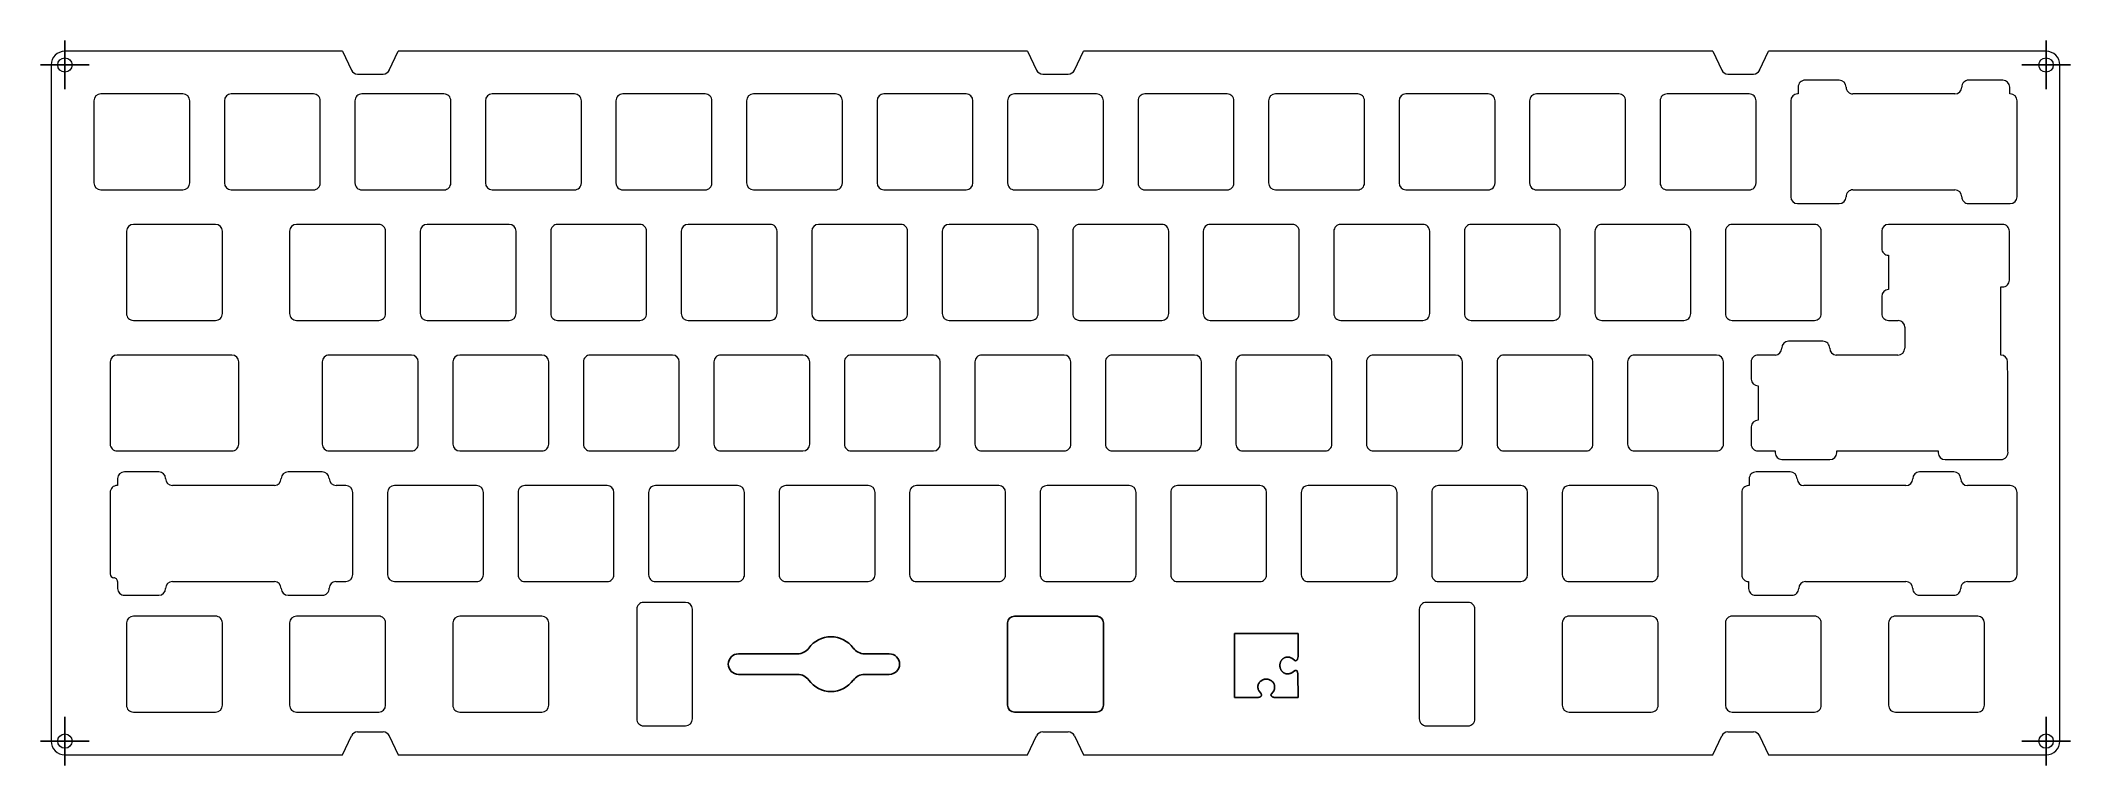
# Model space of a CAD drawing. Header units: millimetres. Extents: x 166 to 462, y 234 to 340.
import ezdxf

# ---------------------------------------------------------------- set-up
doc = ezdxf.new("R2010")
doc.units = ezdxf.units.MM
doc.header["$LTSCALE"] = 2
doc.layers.add('1轮廓实线层', color=7, linetype='Continuous', lineweight=70)
doc.layers.add('图框', color=7, linetype='Continuous')

# ---------------------------------------------------------------- blocks, each defined once
blk = doc.blocks.new('SW_CENTERMARKSYMBOL_0')
at = {"layer": '图框', "color": 0}
for p, q in [((0, 2.5), (0, 3.55)), ((-2.5, 0), (-3.55, 0)), ((0, 0), (-2.5, 0)), ((0, 0), (0, 2.5)), ((0, 0), (0, -2.5)), ((0, 0), (2.5, 0)), ((2.5, 0), (3.55, 0)), ((0, -2.5), (0, -3.55))]:
    blk.add_line(p, q, dxfattribs=at)
blk = doc.blocks.new('SW_CENTERMARKSYMBOL_1')
at = {"layer": '图框', "color": 0}
for p, q in [((0, 2.5), (0, 3.55)), ((-2.5, 0), (-3.55, 0)), ((0, 0), (-2.5, 0)), ((0, 0), (0, 2.5)), ((0, 0), (0, -2.5)), ((0, 0), (2.5, 0)), ((2.5, 0), (3.55, 0)), ((0, -2.5), (0, -3.55))]:
    blk.add_line(p, q, dxfattribs=at)
blk = doc.blocks.new('SW_CENTERMARKSYMBOL_2')
at = {"layer": '图框', "color": 0}
for p, q in [((0, 2.5), (0, 3.55)), ((-2.5, 0), (-3.55, 0)), ((0, 0), (-2.5, 0)), ((0, 0), (0, 2.5)), ((0, 0), (0, -2.5)), ((0, 0), (2.5, 0)), ((2.5, 0), (3.55, 0)), ((0, -2.5), (0, -3.55))]:
    blk.add_line(p, q, dxfattribs=at)
blk = doc.blocks.new('SW_CENTERMARKSYMBOL_3')
at = {"layer": '图框', "color": 0}
for p, q in [((0, 2.5), (0, 3.55)), ((-2.5, 0), (-3.55, 0)), ((0, 0), (-2.5, 0)), ((0, 0), (0, 2.5)), ((0, 0), (0, -2.5)), ((0, 0), (2.5, 0)), ((2.5, 0), (3.55, 0)), ((0, -2.5), (0, -3.55))]:
    blk.add_line(p, q, dxfattribs=at)

msp = doc.modelspace()

# ---------------------------------------------------------------- linework, layer by layer
at = {"color": 7, "linetype": 'Continuous', "lineweight": 15}
for p, q in [((210.09, 338.58), (169.59, 338.58)), ((210.09, 338.58), (211.4, 335.83)), ((216.94, 335.83), (218.25, 338.58)), ((310.09, 338.58), (218.25, 338.58)), ((310.09, 338.58), (311.4, 335.83)), ((316.94, 335.83), (318.25, 338.58)), ((410.09, 338.58), (318.25, 338.58)), ((410.09, 338.58), (411.4, 335.83)), ((416.94, 335.83), (418.25, 338.58)), ((458.74, 338.58), (418.25, 338.58)), ((167.59, 336.58), (167.59, 237.93)), ((212.3, 335.26), (216.04, 335.26)), ((312.3, 335.26), (316.04, 335.26)), ((412.3, 335.26), (416.04, 335.26)), ((460.74, 237.93), (460.74, 336.58)), ((186.82, 332.36), (174.82, 332.36)), ((205.87, 332.36), (193.87, 332.36)), ((224.92, 332.36), (212.92, 332.36)), ((243.97, 332.36), (231.97, 332.36)), ((263.02, 332.36), (251.02, 332.36)), ((282.07, 332.36), (270.07, 332.36)), ((301.12, 332.36), (289.12, 332.36)), ((320.17, 332.36), (308.17, 332.36)), ((339.22, 332.36), (327.22, 332.36)), ((358.27, 332.36), (346.27, 332.36)), ((377.32, 332.36), (365.32, 332.36)), ((396.37, 332.36), (384.37, 332.36)), ((415.42, 332.36), (403.42, 332.36)), ((422.56, 332.36), (422.47, 332.36)), ((422.56, 333.36), (422.56, 332.36)), ((428.56, 334.36), (423.56, 334.36)), ((445.43, 332.36), (430.56, 332.36)), ((452.43, 334.36), (447.43, 334.36)), ((453.43, 332.36), (453.43, 333.36)), ((453.52, 332.36), (453.43, 332.36)), ((173.82, 331.36), (173.82, 319.36)), ((187.82, 319.36), (187.82, 331.36)), ((192.87, 331.36), (192.87, 319.36)), ((206.87, 319.36), (206.87, 331.36)), ((211.92, 331.36), (211.92, 319.36)), ((225.92, 319.36), (225.92, 331.36)), ((230.97, 331.36), (230.97, 319.36)), ((244.97, 319.36), (244.97, 331.36)), ((250.02, 331.36), (250.02, 319.36)), ((264.02, 319.36), (264.02, 331.36)), ((269.07, 331.36), (269.07, 319.36)), ((283.07, 319.36), (283.07, 331.36)), ((288.12, 331.36), (288.12, 319.36)), ((302.12, 319.36), (302.12, 331.36)), ((307.17, 331.36), (307.17, 319.36)), ((321.17, 319.36), (321.17, 331.36)), ((326.22, 331.36), (326.22, 319.36)), ((340.22, 319.36), (340.22, 331.36)), ((345.27, 331.36), (345.27, 319.36)), ((359.27, 319.36), (359.27, 331.36)), ((364.32, 331.36), (364.32, 319.36)), ((378.32, 319.36), (378.32, 331.36)), ((383.37, 331.36), (383.37, 319.36)), ((397.37, 319.36), (397.37, 331.36)), ((402.42, 331.36), (402.42, 319.36)), ((416.42, 319.36), (416.42, 331.36)), ((421.47, 331.36), (421.47, 317.36)), ((454.52, 317.36), (454.52, 331.36)), ((174.82, 318.36), (186.82, 318.36)), ((193.87, 318.36), (205.87, 318.36)), ((212.92, 318.36), (224.92, 318.36)), ((231.97, 318.36), (243.97, 318.36)), ((251.02, 318.36), (263.02, 318.36)), ((270.07, 318.36), (282.07, 318.36)), ((289.12, 318.36), (301.12, 318.36)), ((308.17, 318.36), (320.17, 318.36)), ((327.22, 318.36), (339.22, 318.36)), ((346.27, 318.36), (358.27, 318.36)), ((365.32, 318.36), (377.32, 318.36)), ((384.37, 318.36), (396.37, 318.36)), ((403.42, 318.36), (415.42, 318.36)), ((430.56, 318.36), (445.43, 318.36)), ((422.47, 316.36), (428.56, 316.36)), ((447.43, 316.36), (453.52, 316.36)), ((178.58, 312.31), (178.58, 300.31)), ((191.58, 313.31), (179.58, 313.31)), ((192.58, 300.31), (192.58, 312.31)), ((202.39, 312.31), (202.39, 300.31)), ((215.39, 313.31), (203.39, 313.31)), ((216.39, 300.31), (216.39, 312.31)), ((221.44, 312.31), (221.44, 300.31)), ((234.44, 313.31), (222.44, 313.31)), ((235.44, 300.31), (235.44, 312.31)), ((240.49, 312.31), (240.49, 300.31)), ((253.49, 313.31), (241.49, 313.31)), ((254.49, 300.31), (254.49, 312.31)), ((259.54, 312.31), (259.54, 300.31)), ((272.54, 313.31), (260.54, 313.31)), ((273.54, 300.31), (273.54, 312.31)), ((278.59, 312.31), (278.59, 300.31)), ((291.59, 313.31), (279.59, 313.31)), ((292.59, 300.31), (292.59, 312.31)), ((297.64, 312.31), (297.64, 300.31)), ((310.64, 313.31), (298.64, 313.31)), ((311.64, 300.31), (311.64, 312.31)), ((316.69, 312.31), (316.69, 300.31)), ((329.69, 313.31), (317.69, 313.31)), ((330.69, 300.31), (330.69, 312.31)), ((335.74, 312.31), (335.74, 300.31)), ((348.74, 313.31), (336.74, 313.31)), ((349.74, 300.31), (349.74, 312.31)), ((354.79, 312.31), (354.79, 300.31)), ((367.79, 313.31), (355.79, 313.31)), ((368.79, 300.31), (368.79, 312.31)), ((373.84, 312.31), (373.84, 300.31)), ((386.84, 313.31), (374.84, 313.31)), ((387.84, 300.31), (387.84, 312.31)), ((392.89, 312.31), (392.89, 300.31)), ((405.89, 313.31), (393.89, 313.31)), ((406.89, 300.31), (406.89, 312.31)), ((411.94, 312.31), (411.94, 300.31)), ((424.94, 313.31), (412.94, 313.31)), ((425.94, 300.31), (425.94, 312.31)), ((434.76, 312.31), (434.76, 309.81)), ((442.91, 313.31), (435.76, 313.31)), ((448.76, 313.31), (442.91, 313.31)), ((452.39, 313.31), (448.8, 313.31)), ((453.39, 305.19), (453.39, 312.31)), ((435.76, 308.81), (435.76, 303.81)), ((434.76, 302.81), (434.75, 300.31)), ((452.13, 294.26), (452.14, 304.19)), ((452.14, 304.19), (452.39, 304.19)), ((179.58, 299.31), (191.58, 299.31)), ((203.39, 299.31), (215.39, 299.31)), ((222.44, 299.31), (234.44, 299.31)), ((241.49, 299.31), (253.49, 299.31)), ((260.54, 299.31), (272.54, 299.31)), ((279.59, 299.31), (291.59, 299.31)), ((298.64, 299.31), (310.64, 299.31)), ((317.69, 299.31), (329.69, 299.31)), ((336.74, 299.31), (348.74, 299.31)), ((355.79, 299.31), (367.79, 299.31)), ((374.84, 299.31), (386.84, 299.31)), ((393.89, 299.31), (405.89, 299.31)), ((412.94, 299.31), (424.94, 299.31)), ((435.75, 299.31), (436.71, 299.31)), ((436.76, 299.31), (437.18, 299.31)), ((426.17, 296.26), (421.17, 296.26)), ((438.13, 298.31), (438.13, 295.26)), ((193.96, 294.26), (177.2, 294.26)), ((220.16, 294.26), (208.16, 294.26)), ((239.21, 294.26), (227.21, 294.26)), ((258.26, 294.26), (246.26, 294.26)), ((277.31, 294.26), (265.31, 294.26)), ((296.36, 294.26), (284.36, 294.26)), ((315.41, 294.26), (303.41, 294.26)), ((334.46, 294.26), (322.46, 294.26)), ((353.51, 294.26), (341.51, 294.26)), ((372.56, 294.26), (360.56, 294.26)), ((391.61, 294.26), (379.61, 294.26)), ((410.66, 294.26), (398.66, 294.26)), ((419.23, 294.26), (416.7, 294.26)), ((437.13, 294.26), (428.12, 294.26)), ((176.2, 293.26), (176.2, 281.26)), ((194.96, 281.26), (194.96, 293.26)), ((207.16, 293.26), (207.16, 281.26)), ((221.16, 281.26), (221.16, 293.26)), ((226.21, 293.26), (226.21, 281.26)), ((240.21, 281.26), (240.21, 293.26)), ((245.26, 293.26), (245.26, 281.26)), ((259.26, 281.26), (259.26, 293.26)), ((264.31, 293.26), (264.31, 281.26)), ((278.31, 281.26), (278.31, 293.26)), ((283.36, 293.26), (283.36, 281.26)), ((297.36, 281.26), (297.36, 293.26)), ((302.41, 293.26), (302.41, 281.26)), ((316.41, 281.26), (316.41, 293.26)), ((321.46, 293.26), (321.46, 281.26)), ((335.46, 281.26), (335.46, 293.26)), ((340.51, 293.26), (340.51, 281.26)), ((354.51, 281.26), (354.51, 293.26)), ((359.56, 293.26), (359.56, 281.26)), ((373.56, 281.26), (373.56, 293.26)), ((378.61, 293.26), (378.61, 281.26)), ((392.61, 281.26), (392.61, 293.26)), ((397.66, 293.26), (397.66, 281.26)), ((411.66, 281.26), (411.66, 293.26)), ((415.7, 293.26), (415.7, 290.76)), ((453.18, 290.73), (453.13, 293.26)), ((453.17, 280.26), (453.18, 290.73)), ((416.7, 289.76), (416.7, 284.76)), ((415.7, 283.76), (415.7, 281.26)), ((177.2, 280.26), (193.96, 280.26)), ((208.16, 280.26), (220.16, 280.26)), ((227.21, 280.26), (239.21, 280.26)), ((246.26, 280.26), (258.26, 280.26)), ((265.31, 280.26), (277.31, 280.26)), ((284.36, 280.26), (296.36, 280.26)), ((303.41, 280.26), (315.41, 280.26)), ((322.46, 280.26), (334.46, 280.26)), ((341.51, 280.26), (353.51, 280.26)), ((360.56, 280.26), (372.56, 280.26)), ((379.61, 280.26), (391.61, 280.26)), ((398.66, 280.26), (410.66, 280.26)), ((416.7, 280.26), (417.65, 280.26)), ((417.71, 280.26), (419.2, 280.26)), ((419.2, 280.26), (419.2, 280.01)), ((420.2, 279.01), (427.2, 279)), ((428.2, 280), (428.2, 280.26)), ((428.2, 280.26), (443.01, 280.26)), ((443.01, 280.26), (443.01, 280)), ((444.01, 279), (452.13, 279)), ((177.29, 276.22), (177.29, 275.22)), ((183.29, 277.22), (178.29, 277.22)), ((207.16, 277.22), (202.16, 277.22)), ((415.41, 276.21), (415.41, 275.21)), ((421.41, 277.21), (416.41, 277.21)), ((445.29, 277.21), (440.29, 277.21)), ((176.2, 274.22), (176.2, 262.31)), ((177.29, 275.22), (177.2, 275.22)), ((200.16, 275.22), (185.29, 275.22)), ((210.61, 275.22), (209.16, 275.22)), ((211.61, 262.22), (211.61, 274.22)), ((216.68, 274.21), (216.68, 262.21)), ((229.68, 275.21), (217.68, 275.21)), ((230.68, 262.21), (230.68, 274.21)), ((235.73, 274.21), (235.73, 262.21)), ((248.73, 275.21), (236.73, 275.21)), ((249.73, 262.21), (249.73, 274.21)), ((254.78, 274.21), (254.78, 262.21)), ((267.78, 275.21), (255.78, 275.21)), ((268.78, 262.21), (268.78, 274.21)), ((273.83, 274.21), (273.83, 262.21)), ((286.83, 275.21), (274.83, 275.21)), ((287.83, 262.21), (287.83, 274.21)), ((292.88, 274.21), (292.88, 262.21)), ((305.88, 275.21), (293.88, 275.21)), ((306.88, 262.21), (306.88, 274.21)), ((311.93, 274.21), (311.93, 262.21)), ((324.93, 275.21), (312.93, 275.21)), ((325.93, 262.21), (325.93, 274.21)), ((330.98, 274.21), (330.98, 262.21)), ((343.98, 275.21), (331.98, 275.21)), ((344.98, 262.21), (344.98, 274.21)), ((350.03, 274.21), (350.03, 262.21)), ((363.03, 275.21), (351.03, 275.21)), ((364.03, 262.21), (364.03, 274.21)), ((369.08, 274.21), (369.08, 262.21)), ((382.08, 275.21), (370.08, 275.21)), ((383.08, 262.21), (383.08, 274.21)), ((388.13, 274.21), (388.13, 262.21)), ((401.13, 275.21), (389.13, 275.21)), ((402.13, 262.21), (402.13, 274.21)), ((414.32, 274.21), (414.32, 262.21)), ((415.41, 275.21), (415.33, 275.21)), ((438.29, 275.21), (423.41, 275.21)), ((453.52, 275.21), (447.29, 275.21)), ((454.52, 262.21), (454.52, 274.21)), ((177.29, 261.22), (177.29, 260.21)), ((185.29, 261.21), (200.16, 261.21)), ((209.15, 261.22), (210.61, 261.22)), ((217.68, 261.21), (229.68, 261.21)), ((236.73, 261.21), (248.73, 261.21)), ((255.78, 261.21), (267.78, 261.21)), ((274.83, 261.21), (286.83, 261.21)), ((293.88, 261.21), (305.88, 261.21)), ((312.93, 261.21), (324.93, 261.21)), ((331.98, 261.21), (343.98, 261.21)), ((351.03, 261.21), (363.03, 261.21)), ((370.08, 261.21), (382.08, 261.21)), ((389.13, 261.21), (401.13, 261.21)), ((415.33, 261.21), (415.33, 260.21)), ((423.65, 261.21), (436.85, 261.21)), ((436.85, 261.21), (438.29, 261.21)), ((447.29, 261.21), (453.52, 261.21)), ((178.29, 259.21), (183.29, 259.21)), ((202.16, 259.21), (207.16, 259.21)), ((260.17, 258.16), (254.05, 258.16)), ((374.39, 258.16), (368.27, 258.16)), ((416.32, 259.21), (421.65, 259.21)), ((440.29, 259.21), (445.29, 259.21)), ((178.58, 255.16), (178.58, 243.16)), ((191.58, 256.16), (179.58, 256.16)), ((192.58, 243.16), (192.58, 255.16)), ((202.39, 255.16), (202.39, 243.16)), ((215.39, 256.16), (203.39, 256.16)), ((216.39, 243.16), (216.39, 255.16)), ((226.21, 255.16), (226.21, 243.16)), ((239.21, 256.16), (227.21, 256.16)), ((240.21, 243.16), (240.21, 255.16)), ((253.05, 257.16), (253.05, 241.16)), ((261.17, 241.16), (261.17, 257.16)), ((307.17, 255.16), (307.17, 243.16)), ((320.17, 256.16), (308.17, 256.16)), ((321.17, 243.16), (321.17, 255.16)), ((367.27, 257.16), (367.27, 241.16)), ((375.39, 241.16), (375.39, 257.16)), ((388.13, 255.16), (388.13, 243.16)), ((401.13, 256.16), (389.13, 256.16)), ((402.13, 243.16), (402.13, 255.16)), ((411.94, 255.16), (411.94, 243.16)), ((424.94, 256.16), (412.94, 256.16)), ((425.94, 243.16), (425.94, 255.16)), ((435.76, 255.16), (435.76, 243.16)), ((448.76, 256.16), (436.76, 256.16)), ((449.76, 243.16), (449.76, 255.16)), ((179.58, 242.16), (191.58, 242.16)), ((203.39, 242.16), (215.39, 242.16)), ((227.21, 242.16), (239.21, 242.16)), ((254.05, 240.16), (260.17, 240.16)), ((308.17, 242.16), (320.17, 242.16)), ((368.27, 240.16), (374.39, 240.16)), ((389.13, 242.16), (401.13, 242.16)), ((412.94, 242.16), (424.94, 242.16)), ((436.76, 242.16), (448.76, 242.16)), ((210.09, 235.93), (211.4, 238.69)), ((212.3, 239.26), (216.04, 239.26)), ((216.94, 238.69), (218.25, 235.93)), ((310.09, 235.93), (311.4, 238.69)), ((312.3, 239.26), (316.04, 239.26)), ((316.94, 238.69), (318.25, 235.93)), ((410.09, 235.93), (411.4, 238.69)), ((412.3, 239.26), (416.04, 239.26)), ((416.94, 238.69), (418.25, 235.93)), ((169.59, 235.93), (210.09, 235.93)), ((218.25, 235.93), (310.09, 235.93)), ((318.25, 235.93), (410.09, 235.93)), ((418.25, 235.93), (458.74, 235.93))]:
    msp.add_line(p, q, dxfattribs=at)
at = {"color": 7, "linetype": 'Continuous', "lineweight": 25}
for p, q in [((307.17, 255.16), (307.17, 243.16)), ((320.17, 256.16), (308.17, 256.16)), ((321.17, 243.16), (321.17, 255.16)), ((276.54, 250.66), (267.91, 250.66)), ((289.91, 250.66), (286.29, 250.66)), ((267.91, 247.66), (276.54, 247.66)), ((286.29, 247.66), (289.91, 247.66)), ((308.17, 242.16), (320.17, 242.16))]:
    msp.add_line(p, q, dxfattribs=at)
at = {"color": 7, "linetype": 'Continuous', "lineweight": 15}
for centre in [(169.59, 336.58), (458.74, 336.58), (169.59, 237.93), (458.74, 237.93)]:
    msp.add_circle(centre, 1.05, dxfattribs=at)
for centre, radius, start, end in [((169.59, 336.58), 2, 90, 180), ((458.74, 336.58), 2, 360, 90), ((212.3, 336.26), 1, 205.3743, 270), ((216.04, 336.26), 1, 270, 334.6257), ((312.3, 336.26), 1, 205.3743, 270), ((316.04, 336.26), 1, 270, 334.6257), ((412.3, 336.26), 1, 205.3743, 270), ((416.04, 336.26), 1, 270, 334.6257), ((174.82, 331.36), 1, 90, 180), ((186.82, 331.36), 1, 0, 90), ((193.87, 331.36), 1, 90.0001, 180), ((205.87, 331.36), 1, 0, 90.0001), ((212.92, 331.36), 1, 89.9999, 180), ((224.92, 331.36), 1, 0, 90.0001), ((231.97, 331.36), 1, 90.0001, 180), ((243.97, 331.36), 1, 0, 90.0001), ((251.02, 331.36), 1, 89.9999, 180), ((263.02, 331.36), 1, 0, 90.0001), ((270.07, 331.36), 1, 90.0003, 180), ((282.07, 331.36), 1, 0, 90.0001), ((289.12, 331.36), 1, 90.0003, 180), ((301.12, 331.36), 1, 0, 89.9993), ((308.17, 331.36), 1, 89.9999, 180), ((320.17, 331.36), 1, 0, 89.9993), ((327.22, 331.36), 1, 89.9999, 180), ((339.22, 331.36), 1, 0, 90.0001), ((346.27, 331.36), 1, 90.0007, 180), ((358.27, 331.36), 1, 0, 90.0001), ((365.32, 331.36), 1, 90.0007, 180), ((377.32, 331.36), 1, 0, 90.0001), ((384.37, 331.36), 1, 89.9999, 180), ((396.37, 331.36), 1, 0, 90.0001), ((403.42, 331.36), 1, 89.9999, 180), ((415.42, 331.36), 1, 0, 90.0001), ((422.47, 331.36), 1, 90.0007, 180), ((423.56, 333.36), 1, 89.9999, 180), ((428.56, 333.36), 1, 360, 89.9997), ((430.56, 333.36), 1, 180, 270.0005), ((445.43, 333.36), 1, 270.0006, 0), ((447.43, 333.36), 1, 89.9992, 180), ((452.43, 333.36), 1, 360, 89.9993), ((453.52, 331.36), 1, 360, 89.9993), ((174.82, 319.36), 1, 180, 270), ((186.82, 319.36), 1, 270, 0), ((193.87, 319.36), 1, 180, 269.9999), ((205.87, 319.36), 1, 269.9999, 0), ((212.92, 319.36), 1, 180, 270.0001), ((224.92, 319.36), 1, 269.9999, 0), ((231.97, 319.36), 1, 180, 269.9999), ((243.97, 319.36), 1, 269.9999, 0), ((251.02, 319.36), 1, 180, 270.0001), ((263.02, 319.36), 1, 269.9999, 0), ((270.07, 319.36), 1, 180, 269.9997), ((282.07, 319.36), 1, 269.9999, 0), ((289.12, 319.36), 1, 180, 269.9997), ((301.12, 319.36), 1, 270.0007, 0), ((308.17, 319.36), 1, 180, 270.0001), ((320.17, 319.36), 1, 270.0007, 0), ((327.22, 319.36), 1, 180, 270.0001), ((339.22, 319.36), 1, 269.9999, 0), ((346.27, 319.36), 1, 180, 269.9993), ((358.27, 319.36), 1, 269.9999, 0), ((365.32, 319.36), 1, 180, 269.9993), ((377.32, 319.36), 1, 269.9999, 0), ((384.37, 319.36), 1, 180, 270.0001), ((396.37, 319.36), 1, 269.9999, 0), ((403.42, 319.36), 1, 180, 270.0001), ((415.42, 319.36), 1, 269.9999, 0), ((422.47, 317.36), 1, 179.9999, 269.9993), ((428.56, 317.36), 1, 270.0003, 0), ((430.56, 317.36), 1, 89.9995, 180), ((445.43, 317.36), 1, 0, 89.9994), ((447.43, 317.36), 1, 180, 270.0008), ((453.52, 317.36), 1, 270.0007, 0.0001), ((179.58, 312.31), 1, 90, 180), ((191.58, 312.31), 1, 360, 90), ((203.39, 312.31), 1, 90, 180), ((215.39, 312.31), 1, 360, 90.0001), ((222.44, 312.31), 1, 90.0001, 180), ((234.44, 312.31), 1, 360, 89.9999), ((241.49, 312.31), 1, 89.9999, 180), ((253.49, 312.31), 1, 360, 90.0001), ((260.54, 312.31), 1, 90.0003, 180), ((272.54, 312.31), 1, 360, 90.0001), ((279.59, 312.31), 1, 90.0003, 180), ((291.59, 312.31), 1, 360, 90.0001), ((298.64, 312.31), 1, 90.0003, 180), ((310.64, 312.31), 1, 360, 90.0001), ((317.69, 312.31), 1, 89.9999, 180), ((329.69, 312.31), 1, 360, 90.0001), ((336.74, 312.31), 1, 89.9999, 180), ((348.74, 312.31), 1, 360, 90.0001), ((355.79, 312.31), 1, 89.9999, 180), ((367.79, 312.31), 1, 360, 90.0001), ((374.84, 312.31), 1, 89.9999, 180), ((386.84, 312.31), 1, 360, 90.0001), ((393.89, 312.31), 1, 89.9999, 180), ((405.89, 312.31), 1, 360, 90.0001), ((412.94, 312.31), 1, 89.9999, 180), ((424.94, 312.31), 1, 360, 90.001), ((435.76, 312.31), 1, 89.9905, 179.9902), ((448.76, 312.31), 1, 87.4229, 89.9987), ((452.39, 312.31), 1, 359.9902, 89.9907), ((435.76, 309.81), 1, 179.9902, 269.9907), ((452.39, 305.19), 1, 269.9888, 359.9902), ((435.76, 302.81), 1, 89.9905, 179.9902), ((179.58, 300.31), 1, 179.9999, 270), ((191.58, 300.31), 1, 270, 0.0001), ((203.39, 300.31), 1, 179.9999, 270), ((215.39, 300.31), 1, 269.9999, 0.0001), ((222.44, 300.31), 1, 179.9999, 269.9999), ((234.44, 300.31), 1, 270.0001, 0.0001), ((241.49, 300.31), 1, 179.9999, 270.0001), ((253.49, 300.31), 1, 269.9999, 0.0001), ((260.54, 300.31), 1, 179.9999, 269.9997), ((272.54, 300.31), 1, 269.9999, 0.0001), ((279.59, 300.31), 1, 179.9999, 269.9997), ((291.59, 300.31), 1, 269.9999, 0.0001), ((298.64, 300.31), 1, 179.9999, 269.9997), ((310.64, 300.31), 1, 269.9999, 0.0001), ((317.69, 300.31), 1, 179.9999, 270.0001), ((329.69, 300.31), 1, 269.9999, 0.0001), ((336.74, 300.31), 1, 179.9999, 270.0001), ((348.74, 300.31), 1, 269.9999, 0.0001), ((355.79, 300.31), 1, 179.9999, 270.0001), ((367.79, 300.31), 1, 269.9999, 0.0001), ((374.84, 300.31), 1, 179.9999, 270.0001), ((386.84, 300.31), 1, 269.9999, 0.0001), ((393.89, 300.31), 1, 179.9999, 270.0001), ((405.89, 300.31), 1, 269.9999, 0.0001), ((412.94, 300.31), 1, 179.9999, 270.0001), ((424.94, 300.31), 1, 269.999, 0.0001), ((435.75, 300.31), 1, 179.9903, 269.9907), ((436.76, 300.31), 1, 267.3549, 269.9974), ((437.13, 298.31), 1, 359.9904, 87.4508), ((421.17, 295.26), 1, 90, 179.9999), ((426.17, 295.26), 1, 0.0001, 90.0002), ((177.2, 293.26), 1, 90, 179.9999), ((193.96, 293.26), 1, 0.0001, 90), ((208.16, 293.26), 1, 89.9999, 179.9999), ((220.16, 293.26), 1, 0.0001, 90.0001), ((227.21, 293.26), 1, 90.0001, 179.9999), ((239.21, 293.26), 1, 0.0001, 90.0001), ((246.26, 293.26), 1, 89.9999, 179.9999), ((258.26, 293.26), 1, 0.0001, 90.0001), ((265.31, 293.26), 1, 89.9999, 179.9999), ((277.31, 293.26), 1, 0.0001, 89.9997), ((284.36, 293.26), 1, 89.9999, 179.9999), ((296.36, 293.26), 1, 0.0001, 89.9997), ((303.41, 293.26), 1, 89.9999, 179.9999), ((315.41, 293.26), 1, 0.0001, 90.0001), ((322.46, 293.26), 1, 89.9999, 179.9999), ((334.46, 293.26), 1, 0.0001, 90.0001), ((341.51, 293.26), 1, 89.9999, 179.9999), ((353.51, 293.26), 1, 0.0001, 90.0001), ((360.56, 293.26), 1, 89.9999, 179.9999), ((372.56, 293.26), 1, 0.0001, 90.0001), ((379.61, 293.26), 1, 89.9999, 179.9999), ((391.61, 293.26), 1, 0.0001, 90.0001), ((398.66, 293.26), 1, 89.9999, 179.9999), ((410.66, 293.26), 1, 0.0001, 90.0001), ((416.7, 293.26), 1, 89.9896, 179.9903), ((419.17, 295.26), 1, 273.4477, 0.0001), ((428.17, 295.26), 1, 180, 267.1438), ((437.13, 295.26), 1, 270.011, 359.9903), ((452.13, 293.26), 1, 359.9901, 89.989), ((416.7, 290.76), 1, 179.9901, 269.9899), ((416.7, 283.76), 1, 89.9905, 179.9901), ((177.2, 281.26), 1, 179.9999, 270), ((193.96, 281.26), 1, 270, 0.0001), ((208.16, 281.26), 1, 179.9999, 270.0001), ((220.16, 281.26), 1, 269.9999, 0.0001), ((227.21, 281.26), 1, 179.9999, 269.9999), ((239.21, 281.26), 1, 269.9999, 0.0001), ((246.26, 281.26), 1, 179.9999, 270.0001), ((258.26, 281.26), 1, 269.9999, 0.0001), ((265.31, 281.26), 1, 179.9999, 270.0001), ((277.31, 281.26), 1, 270.0003, 0.0001), ((284.36, 281.26), 1, 179.9999, 270.0001), ((296.36, 281.26), 1, 270.0003, 0.0001), ((303.41, 281.26), 1, 179.9999, 270.0001), ((315.41, 281.26), 1, 269.9999, 0.0001), ((322.46, 281.26), 1, 179.9999, 270.0001), ((334.46, 281.26), 1, 269.9999, 0.0001), ((341.51, 281.26), 1, 179.9999, 270.0001), ((353.51, 281.26), 1, 269.9999, 0.0001), ((360.56, 281.26), 1, 179.9999, 270.0001), ((372.56, 281.26), 1, 269.9999, 0.0001), ((379.61, 281.26), 1, 179.9999, 270.0001), ((391.61, 281.26), 1, 269.9999, 0.0001), ((398.66, 281.26), 1, 179.9999, 270.0001), ((410.66, 281.26), 1, 269.9999, 0.0001), ((416.7, 281.26), 1, 179.9901, 269.9907), ((417.71, 281.26), 1, 266.5517, 269.9996), ((420.2, 280.01), 1, 179.9901, 269.9899), ((427.2, 280), 1, 269.9905, 359.9901), ((444.01, 280), 1, 179.9903, 269.989), ((452.13, 280.06), 1.06, 269.9992, 10.5831), ((178.29, 276.22), 1, 90, 179.9999), ((183.29, 276.22), 1, 0.0001, 90), ((185.29, 276.22), 1, 180.0001, 270), ((200.16, 276.22), 1, 270, 359.9999), ((202.16, 276.22), 1, 90, 179.9999), ((207.16, 276.22), 1, 0.0001, 90), ((209.16, 276.22), 1, 180.0001, 270), ((416.41, 276.21), 1, 89.9999, 180.0001), ((421.41, 276.21), 1, 0.0004, 89.9997), ((423.41, 276.21), 1, 180.0002, 269.9997), ((438.29, 276.21), 1, 269.9997, 359.9995), ((440.29, 276.21), 1, 90.0001, 179.9999), ((445.29, 276.21), 1, 0.0013, 90.0003), ((447.29, 276.21), 1, 179.9999, 269.9999), ((177.2, 274.22), 1, 90, 180.0001), ((210.61, 274.22), 1, 359.9999, 89.9999), ((217.68, 274.21), 1, 90.0001, 179.9999), ((229.68, 274.21), 1, 0.0001, 90.0001), ((236.73, 274.21), 1, 89.9999, 179.9999), ((248.73, 274.21), 1, 0.0001, 90.0001), ((255.78, 274.21), 1, 89.9999, 179.9999), ((267.78, 274.21), 1, 0.0001, 90.0001), ((274.83, 274.21), 1, 89.9999, 179.9999), ((286.83, 274.21), 1, 0.0001, 89.9997), ((293.88, 274.21), 1, 89.9999, 179.9999), ((305.88, 274.21), 1, 0.0001, 90.0001), ((312.93, 274.21), 1, 89.9999, 179.9999), ((324.93, 274.21), 1, 0.0001, 90.0001), ((331.98, 274.21), 1, 89.9999, 179.9999), ((343.98, 274.21), 1, 0.0001, 90.0001), ((351.03, 274.21), 1, 89.9999, 179.9999), ((363.03, 274.21), 1, 0.0001, 89.9993), ((370.08, 274.21), 1, 89.9999, 179.9999), ((382.08, 274.21), 1, 0.0001, 89.9993), ((389.13, 274.21), 1, 89.9999, 179.9999), ((401.13, 274.21), 1, 0.0001, 90.0001), ((415.33, 274.21), 1, 89.9999, 179.9999), ((453.52, 274.21), 1, 0.0001, 89.9993), ((176.74, 262.31), 0.544, 180.0024, 269.9941), ((176.74, 261.22), 0.543, 359.9998, 90), ((185.29, 260.21), 1, 90, 179.9998), ((200.16, 260.21), 1, 0.0002, 90), ((209.16, 260.22), 1, 90.6974, 179.3026), ((210.61, 262.22), 1, 270.0001, 0.0001), ((217.68, 262.21), 1, 179.9999, 269.9999), ((229.68, 262.21), 1, 269.9999, 0.0001), ((236.73, 262.21), 1, 179.9999, 270.0001), ((248.73, 262.21), 1, 269.9999, 0.0001), ((255.78, 262.21), 1, 179.9999, 270.0001), ((267.78, 262.21), 1, 269.9999, 0.0001), ((274.83, 262.21), 1, 179.9999, 270.0001), ((286.83, 262.21), 1, 270.0003, 0.0001), ((293.88, 262.21), 1, 179.9999, 270.0001), ((305.88, 262.21), 1, 269.9999, 0.0001), ((312.93, 262.21), 1, 179.9999, 270.0001), ((324.93, 262.21), 1, 269.9999, 0.0001), ((331.98, 262.21), 1, 179.9999, 270.0001), ((343.98, 262.21), 1, 269.9999, 0.0001), ((351.03, 262.21), 1, 179.9999, 270.0001), ((363.03, 262.21), 1, 270.0007, 0.0001), ((370.08, 262.21), 1, 179.9999, 270.0001), ((382.08, 262.21), 1, 270.0007, 0.0001), ((389.13, 262.21), 1, 179.9999, 270.0001), ((401.13, 262.21), 1, 269.9999, 0.0001), ((415.33, 262.21), 1, 179.9999, 270.0001), ((423.65, 260.21), 1, 89.9998, 179.9998), ((438.29, 260.21), 1, 359.9999, 89.8688), ((447.29, 260.21), 1, 90.0001, 180.0001), ((453.52, 262.21), 1, 270.001, 359.9999), ((178.29, 260.21), 1, 179.9999, 270), ((183.29, 260.21), 1, 270, 0), ((202.16, 260.21), 1, 180, 270), ((207.16, 260.21), 1, 270.0116, 1.3665), ((254.05, 257.16), 1, 89.9999, 180.0001), ((260.17, 257.16), 1, 359.9999, 89.9997), ((368.27, 257.16), 1, 89.9999, 180.0001), ((374.39, 257.16), 1, 359.9999, 90.0001), ((416.32, 260.21), 1, 179.9999, 270.0001), ((421.65, 260.21), 1, 269.9999, 0), ((440.29, 260.21), 1, 179.9999, 270.0002), ((445.29, 260.21), 1, 269.9998, 0), ((179.58, 255.16), 1, 90, 179.9997), ((191.58, 255.16), 1, 359.9999, 90), ((203.39, 255.16), 1, 89.9999, 179.9997), ((215.39, 255.16), 1, 359.9999, 90.0001), ((227.21, 255.16), 1, 89.9998, 179.9997), ((239.21, 255.16), 1, 359.9999, 89.9997), ((308.17, 255.16), 1, 90.0007, 179.9997), ((320.17, 255.16), 1, 359.9999, 90.0001), ((389.13, 255.16), 1, 89.9999, 180.0001), ((401.13, 255.16), 1, 0.0003, 90.0001), ((412.94, 255.16), 1, 89.9999, 180.0001), ((424.94, 255.16), 1, 0.0003, 90.001), ((436.76, 255.16), 1, 89.999, 180.0001), ((448.76, 255.16), 1, 359.9995, 89.9993), ((179.58, 243.16), 1, 179.9999, 270), ((191.58, 243.16), 1, 270, 359.9997), ((203.39, 243.16), 1, 179.9999, 270), ((215.39, 243.16), 1, 269.9999, 359.9997), ((227.21, 243.16), 1, 179.9999, 270.0001), ((239.21, 243.16), 1, 270.0003, 359.9997), ((308.17, 243.16), 1, 179.9999, 269.9993), ((320.17, 243.16), 1, 269.9999, 359.9997), ((389.13, 243.16), 1, 180.0003, 270.0001), ((401.13, 243.16), 1, 269.9999, 0.0001), ((412.94, 243.16), 1, 180.0003, 270.0001), ((424.94, 243.16), 1, 269.999, 0.0001), ((436.76, 243.16), 1, 180.0003, 270.001), ((448.76, 243.16), 1, 270.0007, 0.0001), ((254.05, 241.16), 0.999, 179.9845, 270.0373), ((260.17, 241.16), 1, 270.0003, 0.0001), ((368.27, 241.16), 1, 179.9999, 270.0001), ((374.39, 241.16), 1, 269.9999, 0.0001), ((169.59, 237.93), 2, 180, 270), ((212.3, 238.26), 1, 90, 154.6257), ((216.04, 238.26), 1, 25.3743, 90), ((312.3, 238.26), 1, 90, 154.6257), ((316.04, 238.26), 1, 25.3743, 90), ((412.3, 238.26), 1, 90, 154.6257), ((416.04, 238.26), 1, 25.3743, 90), ((458.74, 237.93), 2, 270, 360)]:
    msp.add_arc(centre, radius, start, end, dxfattribs=at)
at = {"color": 7, "linetype": 'Continuous', "lineweight": 25}
for centre, radius, start, end in [((308.17, 255.16), 1, 90, 180), ((320.17, 255.16), 1, 0, 90), ((281.41, 249.16), 4, 35.6853, 144.3147), ((267.91, 249.16), 1.5, 90, 270), ((276.54, 252.66), 2, 270, 324.3147), ((286.29, 252.66), 2, 215.6853, 270), ((289.91, 249.16), 1.5, 270, 90), ((276.54, 245.66), 2, 35.6853, 90), ((281.41, 249.16), 4, 215.6853, 324.3147), ((286.29, 245.66), 2, 90, 144.3147), ((308.17, 243.16), 1, 180, 270), ((320.17, 243.16), 1, 270, 0)]:
    msp.add_arc(centre, radius, start, end, dxfattribs=at)
at = {"layer": '1轮廓实线层', "lineweight": -2}
for p, q in [((340.29, 253.61), (340.29, 244.3)), ((349.57, 253.61), (340.29, 253.61)), ((340.29, 253.61), (349.57, 253.61)), ((340.29, 244.3), (340.29, 253.61)), ((349.57, 250.26), (349.57, 253.61)), ((349.57, 253.61), (349.57, 250.26)), ((346.91, 248.97), (346.92, 249.03)), ((346.92, 249.03), (346.91, 248.97)), ((346.92, 248.91), (346.91, 248.97)), ((346.91, 248.97), (346.92, 248.91)), ((346.92, 249.08), (346.93, 249.14)), ((346.93, 249.14), (346.92, 249.08)), ((346.92, 249.03), (346.92, 249.08)), ((346.92, 249.08), (346.92, 249.03)), ((346.92, 248.85), (346.92, 248.91)), ((346.92, 248.91), (346.92, 248.85)), ((346.93, 248.79), (346.92, 248.85)), ((346.92, 248.85), (346.93, 248.79)), ((346.93, 249.14), (346.94, 249.2)), ((346.94, 249.2), (346.93, 249.14)), ((346.94, 249.2), (346.95, 249.26)), ((346.95, 249.26), (346.94, 249.2)), ((346.95, 249.26), (346.96, 249.31)), ((346.96, 249.31), (346.95, 249.26)), ((346.96, 249.31), (346.98, 249.37)), ((346.98, 249.37), (346.96, 249.31)), ((346.98, 249.37), (347, 249.42)), ((347, 249.42), (346.98, 249.37)), ((347, 249.42), (347.03, 249.48)), ((347.03, 249.48), (347, 249.42)), ((347.03, 249.48), (347.04, 249.52)), ((347.04, 249.52), (347.03, 249.48)), ((347.04, 249.52), (347.07, 249.57)), ((347.07, 249.57), (347.04, 249.52)), ((347.07, 249.57), (347.09, 249.62)), ((347.09, 249.62), (347.07, 249.57)), ((347.09, 249.62), (347.11, 249.66)), ((347.11, 249.66), (347.09, 249.62)), ((347.11, 249.66), (347.14, 249.7)), ((347.14, 249.7), (347.11, 249.66)), ((347.14, 249.7), (347.17, 249.74)), ((347.17, 249.74), (347.14, 249.7)), ((347.17, 249.74), (347.2, 249.78)), ((347.2, 249.78), (347.17, 249.74)), ((347.2, 249.78), (347.24, 249.82)), ((347.24, 249.82), (347.2, 249.78)), ((347.24, 249.82), (347.27, 249.86)), ((347.27, 249.86), (347.24, 249.82)), ((347.27, 249.86), (347.31, 249.89)), ((347.31, 249.89), (347.27, 249.86)), ((347.31, 249.89), (347.35, 249.93)), ((347.35, 249.93), (347.31, 249.89)), ((347.35, 249.93), (347.39, 249.96)), ((347.39, 249.96), (347.35, 249.93)), ((347.39, 249.96), (347.43, 249.99)), ((347.43, 249.99), (347.39, 249.96)), ((347.43, 249.99), (347.47, 250.02)), ((347.47, 250.02), (347.43, 249.99)), ((347.47, 250.02), (347.51, 250.04)), ((347.51, 250.04), (347.47, 250.02)), ((347.51, 250.04), (347.56, 250.07)), ((347.56, 250.07), (347.51, 250.04)), ((347.56, 250.07), (347.6, 250.09)), ((347.6, 250.09), (347.56, 250.07)), ((347.6, 250.09), (347.65, 250.11)), ((347.65, 250.11), (347.6, 250.09)), ((347.65, 250.11), (347.7, 250.13)), ((347.7, 250.13), (347.65, 250.11)), ((347.7, 250.13), (347.75, 250.14)), ((347.75, 250.14), (347.7, 250.13)), ((347.75, 250.14), (347.79, 250.16)), ((347.79, 250.16), (347.75, 250.14)), ((347.79, 250.16), (347.84, 250.17)), ((347.84, 250.17), (347.79, 250.16)), ((347.84, 250.17), (347.89, 250.18)), ((347.89, 250.18), (347.84, 250.17)), ((347.89, 250.18), (347.94, 250.18)), ((347.94, 250.18), (347.89, 250.18)), ((347.94, 250.18), (348, 250.19)), ((348, 250.19), (347.94, 250.18)), ((348, 250.19), (348.05, 250.19)), ((348.05, 250.19), (348, 250.19)), ((348.05, 250.19), (348.1, 250.19)), ((348.1, 250.19), (348.05, 250.19)), ((348.1, 250.19), (348.15, 250.18)), ((348.15, 250.18), (348.1, 250.19)), ((348.15, 250.18), (348.2, 250.18)), ((348.2, 250.18), (348.15, 250.18)), ((348.2, 250.18), (348.23, 250.17)), ((348.23, 250.17), (348.2, 250.18)), ((348.23, 250.17), (348.27, 250.17)), ((348.27, 250.17), (348.23, 250.17)), ((348.27, 250.17), (348.33, 250.16)), ((348.33, 250.16), (348.27, 250.17)), ((348.33, 250.16), (348.4, 250.14)), ((348.4, 250.14), (348.33, 250.16)), ((348.4, 250.14), (348.46, 250.12)), ((348.46, 250.12), (348.4, 250.14)), ((348.46, 250.12), (348.52, 250.09)), ((348.52, 250.09), (348.46, 250.12)), ((348.52, 250.09), (348.64, 250.03)), ((348.64, 250.03), (348.52, 250.09)), ((348.64, 250.03), (349.04, 249.73)), ((349.04, 249.73), (348.64, 250.03)), ((349.04, 249.73), (349.07, 249.7)), ((349.07, 249.7), (349.04, 249.73)), ((349.07, 249.7), (349.09, 249.69)), ((349.09, 249.69), (349.07, 249.7)), ((349.09, 249.69), (349.14, 249.67)), ((349.14, 249.67), (349.09, 249.69)), ((349.14, 249.67), (349.18, 249.66)), ((349.18, 249.66), (349.14, 249.67)), ((349.18, 249.66), (349.23, 249.66)), ((349.23, 249.66), (349.18, 249.66)), ((349.23, 249.66), (349.29, 249.67)), ((349.29, 249.67), (349.23, 249.66)), ((349.29, 249.67), (349.35, 249.69)), ((349.35, 249.69), (349.29, 249.67)), ((349.35, 249.69), (349.4, 249.72)), ((349.4, 249.72), (349.35, 249.69)), ((349.4, 249.72), (349.44, 249.77)), ((349.44, 249.77), (349.4, 249.72)), ((349.44, 249.77), (349.45, 249.78)), ((349.45, 249.78), (349.44, 249.77)), ((349.45, 249.78), (349.51, 249.89)), ((349.51, 249.89), (349.45, 249.78)), ((349.51, 249.89), (349.57, 250.26)), ((349.57, 250.26), (349.51, 249.89)), ((343.71, 245.92), (343.72, 245.99)), ((343.72, 245.99), (343.71, 245.92)), ((343.71, 245.84), (343.71, 245.92)), ((343.71, 245.92), (343.71, 245.84)), ((343.72, 245.99), (343.73, 246.07)), ((343.73, 246.07), (343.72, 245.99)), ((343.73, 246.07), (343.75, 246.14)), ((343.75, 246.14), (343.73, 246.07)), ((343.75, 246.14), (343.77, 246.21)), ((343.77, 246.21), (343.75, 246.14)), ((343.77, 246.21), (343.8, 246.28)), ((343.8, 246.28), (343.77, 246.21)), ((343.8, 246.28), (343.83, 246.35)), ((343.83, 246.35), (343.8, 246.28)), ((343.83, 246.35), (343.87, 246.42)), ((343.87, 246.42), (343.83, 246.35)), ((343.87, 246.42), (343.91, 246.48)), ((343.91, 246.48), (343.87, 246.42)), ((343.91, 246.48), (343.94, 246.51)), ((343.94, 246.51), (343.91, 246.48)), ((343.94, 246.51), (344, 246.57)), ((344, 246.57), (343.94, 246.51)), ((344, 246.57), (344.06, 246.63)), ((344.06, 246.63), (344, 246.57)), ((344.06, 246.63), (344.13, 246.69)), ((344.13, 246.69), (344.06, 246.63)), ((344.13, 246.69), (344.2, 246.74)), ((344.2, 246.74), (344.13, 246.69)), ((344.2, 246.74), (344.27, 246.78)), ((344.27, 246.78), (344.2, 246.74)), ((344.27, 246.78), (344.34, 246.83)), ((344.34, 246.83), (344.27, 246.78)), ((344.34, 246.83), (344.42, 246.86)), ((344.42, 246.86), (344.34, 246.83)), ((344.42, 246.86), (344.5, 246.9)), ((344.5, 246.9), (344.42, 246.86)), ((344.5, 246.9), (344.58, 246.92)), ((344.58, 246.92), (344.5, 246.9)), ((344.58, 246.92), (344.66, 246.95)), ((344.66, 246.95), (344.58, 246.92)), ((344.66, 246.95), (344.74, 246.96)), ((344.74, 246.96), (344.66, 246.95)), ((344.74, 246.96), (344.83, 246.97)), ((344.83, 246.97), (344.74, 246.96)), ((344.83, 246.97), (344.87, 246.98)), ((344.87, 246.98), (344.83, 246.97)), ((344.87, 246.98), (344.92, 246.98)), ((344.92, 246.98), (344.87, 246.98)), ((344.92, 246.98), (344.96, 246.98)), ((344.96, 246.98), (344.92, 246.98)), ((344.96, 246.98), (345, 246.97)), ((345, 246.97), (344.96, 246.98)), ((345, 246.97), (345.04, 246.97)), ((345.04, 246.97), (345, 246.97)), ((345.04, 246.97), (345.12, 246.96)), ((345.12, 246.96), (345.04, 246.97)), ((345.12, 246.96), (345.19, 246.95)), ((345.19, 246.95), (345.12, 246.96)), ((345.19, 246.95), (345.26, 246.93)), ((345.26, 246.93), (345.19, 246.95)), ((345.26, 246.93), (345.34, 246.91)), ((345.34, 246.91), (345.26, 246.93)), ((345.34, 246.91), (345.41, 246.88)), ((345.41, 246.88), (345.34, 246.91)), ((345.41, 246.88), (345.51, 246.83)), ((345.51, 246.83), (345.41, 246.88)), ((345.51, 246.83), (345.61, 246.78)), ((345.61, 246.78), (345.51, 246.83)), ((345.61, 246.78), (345.7, 246.71)), ((345.7, 246.71), (345.61, 246.78)), ((345.7, 246.71), (345.79, 246.64)), ((345.79, 246.64), (345.7, 246.71)), ((345.79, 246.64), (345.88, 246.56)), ((345.88, 246.56), (345.79, 246.64)), ((345.88, 246.56), (345.95, 246.48)), ((345.95, 246.48), (345.88, 246.56)), ((345.95, 246.48), (345.99, 246.42)), ((345.99, 246.42), (345.95, 246.48)), ((345.99, 246.42), (346.03, 246.35)), ((346.03, 246.35), (345.99, 246.42)), ((346.03, 246.35), (346.06, 246.28)), ((346.06, 246.28), (346.03, 246.35)), ((346.06, 246.28), (346.09, 246.21)), ((346.09, 246.21), (346.06, 246.28)), ((346.09, 246.21), (346.11, 246.14)), ((346.11, 246.14), (346.09, 246.21)), ((346.11, 246.14), (346.13, 246.07)), ((346.13, 246.07), (346.11, 246.14)), ((346.13, 246.07), (346.14, 245.99)), ((346.14, 245.99), (346.13, 246.07)), ((346.14, 245.99), (346.15, 245.92)), ((346.15, 245.92), (346.14, 245.99)), ((346.15, 245.92), (346.15, 245.84)), ((346.15, 245.84), (346.15, 245.92)), ((346.94, 248.74), (346.93, 248.79)), ((346.93, 248.79), (346.94, 248.74)), ((346.95, 248.68), (346.94, 248.74)), ((346.94, 248.74), (346.95, 248.68)), ((346.96, 248.62), (346.95, 248.68)), ((346.95, 248.68), (346.96, 248.62)), ((346.98, 248.57), (346.96, 248.62)), ((346.96, 248.62), (346.98, 248.57)), ((347, 248.51), (346.98, 248.57)), ((346.98, 248.57), (347, 248.51)), ((347.02, 248.46), (347, 248.51)), ((347, 248.51), (347.02, 248.46)), ((347.04, 248.4), (347.02, 248.46)), ((347.02, 248.46), (347.04, 248.4)), ((347.07, 248.35), (347.04, 248.4)), ((347.04, 248.4), (347.07, 248.35)), ((347.1, 248.3), (347.07, 248.35)), ((347.07, 248.35), (347.1, 248.3)), ((347.13, 248.25), (347.1, 248.3)), ((347.1, 248.3), (347.13, 248.25)), ((347.16, 248.2), (347.13, 248.25)), ((347.13, 248.25), (347.16, 248.2)), ((347.19, 248.15), (347.16, 248.2)), ((347.16, 248.2), (347.19, 248.15)), ((347.23, 248.11), (347.19, 248.15)), ((347.19, 248.15), (347.23, 248.11)), ((347.27, 248.07), (347.23, 248.11)), ((347.23, 248.11), (347.27, 248.07)), ((347.31, 248.02), (347.27, 248.07)), ((347.27, 248.07), (347.31, 248.02)), ((347.35, 247.98), (347.31, 248.02)), ((347.31, 248.02), (347.35, 247.98)), ((347.4, 247.95), (347.35, 247.98)), ((347.35, 247.98), (347.4, 247.95)), ((347.43, 247.92), (347.4, 247.95)), ((347.4, 247.95), (347.43, 247.92)), ((347.46, 247.9), (347.43, 247.92)), ((347.43, 247.92), (347.46, 247.9)), ((347.52, 247.87), (347.46, 247.9)), ((347.46, 247.9), (347.52, 247.87)), ((347.59, 247.83), (347.52, 247.87)), ((347.52, 247.87), (347.59, 247.83)), ((347.66, 247.8), (347.59, 247.83)), ((347.59, 247.83), (347.66, 247.8)), ((347.73, 247.78), (347.66, 247.8)), ((347.66, 247.8), (347.73, 247.78)), ((347.81, 247.76), (347.73, 247.78)), ((347.73, 247.78), (347.81, 247.76)), ((347.88, 247.75), (347.81, 247.76)), ((347.81, 247.76), (347.88, 247.75)), ((347.96, 247.74), (347.88, 247.75)), ((347.88, 247.75), (347.96, 247.74)), ((348.03, 247.74), (347.96, 247.74)), ((347.96, 247.74), (348.03, 247.74)), ((348.11, 247.74), (348.03, 247.74)), ((348.03, 247.74), (348.11, 247.74)), ((348.19, 247.75), (348.11, 247.74)), ((348.11, 247.74), (348.19, 247.75)), ((348.26, 247.76), (348.19, 247.75)), ((348.19, 247.75), (348.26, 247.76)), ((348.34, 247.77), (348.26, 247.76)), ((348.26, 247.76), (348.34, 247.77)), ((348.41, 247.79), (348.34, 247.77)), ((348.34, 247.77), (348.41, 247.79)), ((348.44, 247.81), (348.41, 247.79)), ((348.41, 247.79), (348.44, 247.81)), ((348.5, 247.82), (348.44, 247.81)), ((348.44, 247.81), (348.5, 247.82)), ((348.55, 247.85), (348.5, 247.82)), ((348.5, 247.82), (348.55, 247.85)), ((348.65, 247.91), (348.55, 247.85)), ((348.55, 247.85), (348.65, 247.91)), ((349.03, 248.19), (348.65, 247.91)), ((348.65, 247.91), (349.03, 248.19)), ((349.13, 248.25), (349.03, 248.19)), ((349.03, 248.19), (349.13, 248.25)), ((349.15, 248.27), (349.13, 248.25)), ((349.13, 248.25), (349.15, 248.27)), ((349.45, 248.2), (349.15, 248.27)), ((349.15, 248.27), (349.45, 248.2)), ((349.56, 247.76), (349.45, 248.2)), ((349.45, 248.2), (349.56, 247.76)), ((349.57, 244.3), (349.56, 247.76)), ((349.56, 247.76), (349.57, 244.3)), ((340.29, 244.3), (343.75, 244.31)), ((343.75, 244.31), (340.29, 244.3)), ((343.71, 245.77), (343.71, 245.84)), ((343.71, 245.84), (343.71, 245.77)), ((343.72, 245.69), (343.71, 245.77)), ((343.71, 245.77), (343.72, 245.69)), ((343.73, 245.62), (343.72, 245.69)), ((343.72, 245.69), (343.73, 245.62)), ((343.74, 245.54), (343.73, 245.62)), ((343.73, 245.62), (343.74, 245.54)), ((343.76, 245.47), (343.74, 245.54)), ((343.74, 245.54), (343.76, 245.47)), ((343.75, 244.31), (343.8, 244.31)), ((343.8, 244.31), (343.75, 244.31)), ((343.77, 245.44), (343.76, 245.47)), ((343.76, 245.47), (343.77, 245.44)), ((343.78, 245.41), (343.77, 245.44)), ((343.77, 245.44), (343.78, 245.41)), ((343.8, 245.35), (343.78, 245.41)), ((343.78, 245.41), (343.8, 245.35)), ((343.83, 245.3), (343.8, 245.35)), ((343.8, 245.35), (343.83, 245.3)), ((343.8, 244.31), (343.84, 244.32)), ((343.84, 244.32), (343.8, 244.31)), ((343.88, 245.22), (343.83, 245.3)), ((343.83, 245.3), (343.88, 245.22)), ((343.84, 244.32), (343.92, 244.33)), ((343.92, 244.33), (343.84, 244.32)), ((344.12, 244.92), (343.88, 245.22)), ((343.88, 245.22), (344.12, 244.92)), ((343.92, 244.33), (343.99, 244.36)), ((343.99, 244.36), (343.92, 244.33)), ((343.99, 244.36), (344.04, 244.38)), ((344.04, 244.38), (343.99, 244.36)), ((344.04, 244.38), (344.08, 244.4)), ((344.08, 244.4), (344.04, 244.38)), ((344.08, 244.4), (344.12, 244.43)), ((344.12, 244.43), (344.08, 244.4)), ((344.17, 244.84), (344.12, 244.92)), ((344.12, 244.92), (344.17, 244.84)), ((344.12, 244.43), (344.15, 244.47)), ((344.15, 244.47), (344.12, 244.43)), ((344.15, 244.47), (344.17, 244.48)), ((344.17, 244.48), (344.15, 244.47)), ((344.2, 244.79), (344.17, 244.84)), ((344.17, 244.84), (344.2, 244.79)), ((344.17, 244.48), (344.18, 244.5)), ((344.18, 244.5), (344.17, 244.48)), ((344.18, 244.5), (344.2, 244.52)), ((344.2, 244.52), (344.18, 244.5)), ((344.23, 244.74), (344.2, 244.79)), ((344.2, 244.79), (344.23, 244.74)), ((344.2, 244.52), (344.21, 244.54)), ((344.21, 244.54), (344.2, 244.52)), ((344.21, 244.54), (344.22, 244.56)), ((344.22, 244.56), (344.21, 244.54)), ((344.22, 244.56), (344.23, 244.59)), ((344.23, 244.59), (344.22, 244.56)), ((344.24, 244.71), (344.23, 244.74)), ((344.23, 244.74), (344.24, 244.71)), ((344.23, 244.61), (344.24, 244.63)), ((344.24, 244.63), (344.23, 244.61)), ((344.23, 244.59), (344.23, 244.61)), ((344.23, 244.61), (344.23, 244.59)), ((344.24, 244.68), (344.24, 244.71)), ((344.24, 244.71), (344.24, 244.68)), ((344.24, 244.66), (344.24, 244.68)), ((344.24, 244.68), (344.24, 244.66)), ((344.24, 244.63), (344.24, 244.66)), ((344.24, 244.66), (344.24, 244.63)), ((345.63, 244.71), (345.62, 244.69)), ((345.62, 244.69), (345.63, 244.71)), ((345.62, 244.69), (345.62, 244.66)), ((345.62, 244.66), (345.62, 244.69)), ((345.62, 244.66), (345.62, 244.64)), ((345.62, 244.64), (345.62, 244.66)), ((345.62, 244.64), (345.63, 244.62)), ((345.63, 244.62), (345.62, 244.64)), ((345.64, 244.76), (345.63, 244.74)), ((345.63, 244.74), (345.64, 244.76)), ((345.63, 244.74), (345.63, 244.71)), ((345.63, 244.71), (345.63, 244.74)), ((345.63, 244.62), (345.63, 244.59)), ((345.63, 244.59), (345.63, 244.62)), ((345.63, 244.59), (345.64, 244.57)), ((345.64, 244.57), (345.63, 244.59)), ((345.68, 244.84), (345.64, 244.76)), ((345.64, 244.76), (345.68, 244.84)), ((345.64, 244.57), (345.65, 244.55)), ((345.65, 244.55), (345.64, 244.57)), ((345.65, 244.55), (345.66, 244.53)), ((345.66, 244.53), (345.65, 244.55)), ((345.66, 244.53), (345.67, 244.51)), ((345.67, 244.51), (345.66, 244.53)), ((345.67, 244.51), (345.69, 244.49)), ((345.69, 244.49), (345.67, 244.51)), ((345.92, 245.14), (345.68, 244.84)), ((345.68, 244.84), (345.92, 245.14)), ((345.69, 244.49), (345.7, 244.47)), ((345.7, 244.47), (345.69, 244.49)), ((345.7, 244.47), (345.74, 244.44)), ((345.74, 244.44), (345.7, 244.47)), ((345.74, 244.44), (345.78, 244.41)), ((345.78, 244.41), (345.74, 244.44)), ((345.78, 244.41), (345.82, 244.38)), ((345.82, 244.38), (345.78, 244.41)), ((345.82, 244.38), (345.87, 244.36)), ((345.87, 244.36), (345.82, 244.38)), ((345.87, 244.36), (345.92, 244.34)), ((345.92, 244.34), (345.87, 244.36)), ((346.02, 245.28), (345.92, 245.14)), ((345.92, 245.14), (346.02, 245.28)), ((345.92, 244.34), (345.96, 244.32)), ((345.96, 244.32), (345.92, 244.34)), ((345.96, 244.32), (346.01, 244.32)), ((346.01, 244.32), (345.96, 244.32)), ((346.01, 244.32), (346.06, 244.31)), ((346.06, 244.31), (346.01, 244.32)), ((346.06, 245.35), (346.02, 245.28)), ((346.02, 245.28), (346.06, 245.35)), ((346.08, 245.41), (346.06, 245.35)), ((346.06, 245.35), (346.08, 245.41)), ((346.06, 244.31), (349.57, 244.3)), ((349.57, 244.3), (346.06, 244.31)), ((346.09, 245.43), (346.08, 245.41)), ((346.08, 245.41), (346.09, 245.43)), ((346.11, 245.51), (346.09, 245.43)), ((346.09, 245.43), (346.11, 245.51)), ((346.12, 245.58), (346.11, 245.51)), ((346.11, 245.51), (346.12, 245.58)), ((346.14, 245.69), (346.12, 245.58)), ((346.12, 245.58), (346.14, 245.69)), ((346.15, 245.77), (346.14, 245.69)), ((346.14, 245.69), (346.15, 245.77)), ((346.15, 245.84), (346.15, 245.77)), ((346.15, 245.77), (346.15, 245.84))]:
    msp.add_line(p, q, dxfattribs=at)

# ---------------------------------------------------------------- block references
at = {"layer": '图框'}
for name, p in [('SW_CENTERMARKSYMBOL_1', (169.59, 336.58)), ('SW_CENTERMARKSYMBOL_0', (458.74, 336.58)), ('SW_CENTERMARKSYMBOL_2', (169.59, 237.93)), ('SW_CENTERMARKSYMBOL_3', (458.74, 237.93))]:
    msp.add_blockref(name, p, dxfattribs=at)

doc.saveas('drawing.dxf')
